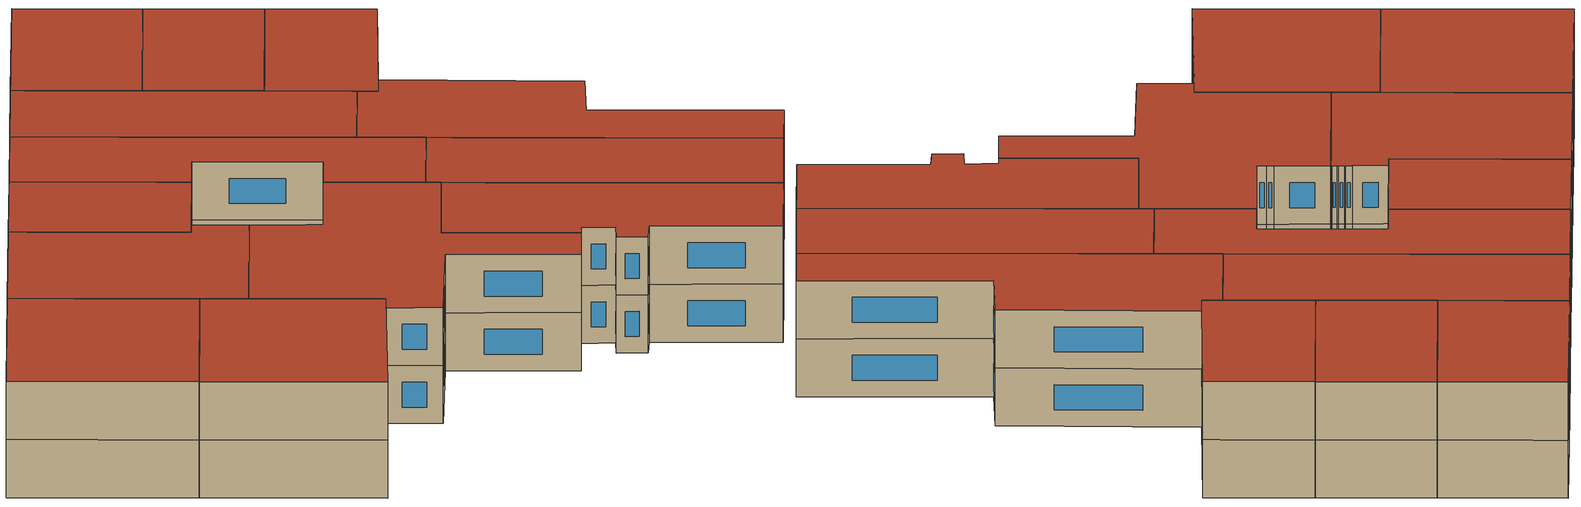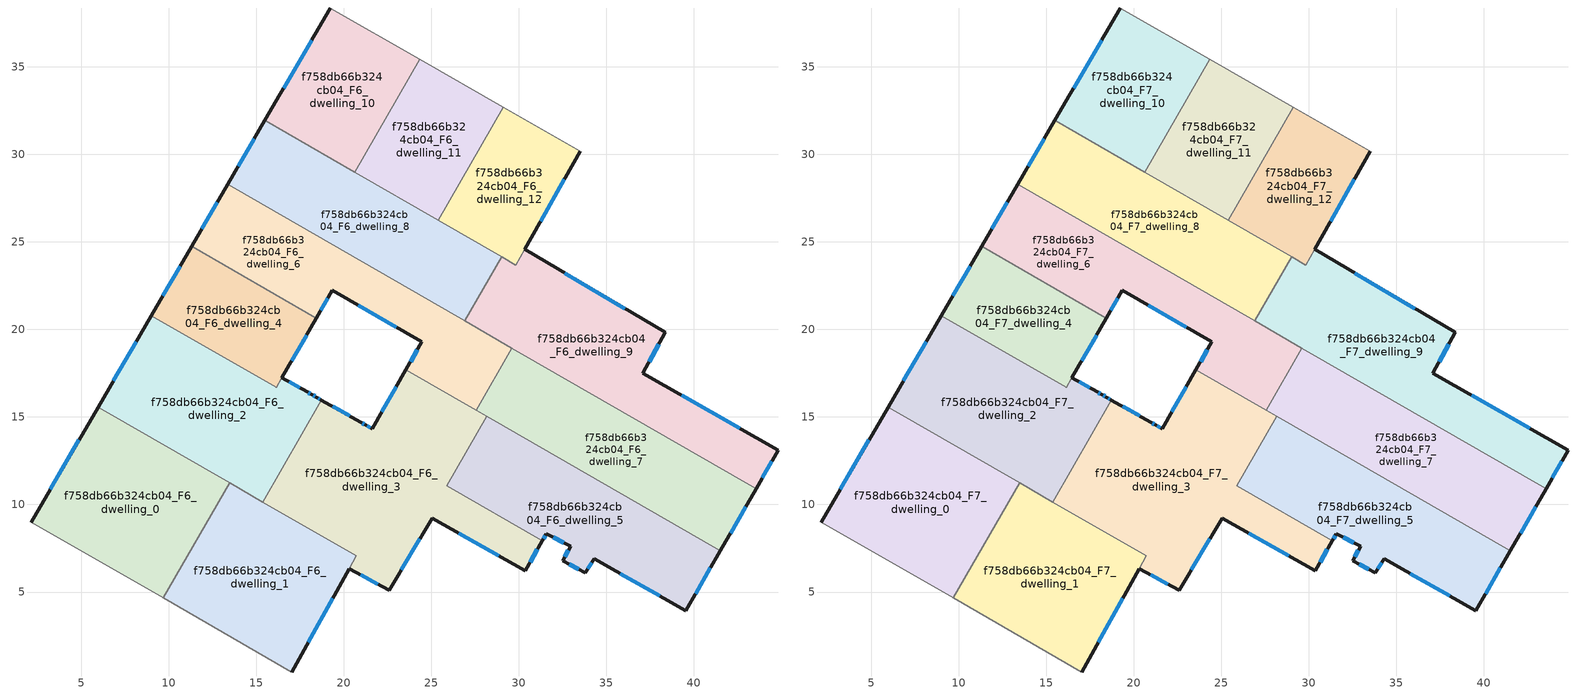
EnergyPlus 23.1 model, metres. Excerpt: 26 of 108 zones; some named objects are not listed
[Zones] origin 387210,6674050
f758db66b324cb04_F6_dwelling_0
 floor to f758db66b324cb04_F5_dwelling_0 (EU_floor_Construction): 13.46,11.24 9.67,4.66 2.13,9 5.95,15.56 z18
 wall outside (EU_wall_Construction): 5.95,15.56 2.13,9 z18:21
 wall adiabatic (EU_wall_Construction): 2.13,9 9.67,4.66 z18:21
 wall to f758db66b324cb04_F6_dwelling_1 (EU_wall_Construction): 9.67,4.66 13.46,11.24 z18:21
 wall to f758db66b324cb04_F6_dwelling_2 (EU_wall_Construction): 13.46,11.24 5.95,15.56 z18:21
 window (EU_Window_Construction): 4.86,13.69 3.22,10.87 z18.86:20.14
f758db66b324cb04_F6_dwelling_1
 floor to f758db66b324cb04_F5_dwelling_1 (EU_floor_Construction): 20.71,7.06 17.03,0.43 9.67,4.66 13.46,11.24 z18
 wall outside (EU_wall_Construction): 17.03,0.43 20.31,6.34 z18:21
 wall adiabatic (EU_wall_Construction): 9.67,4.66 17.03,0.43 z18:21
 wall to f758db66b324cb04_F6_dwelling_3 (EU_wall_Construction): 20.31,6.34 20.71,7.06 15.36,10.14 z18:21
 wall to f758db66b324cb04_F6_dwelling_2 (EU_wall_Construction): 15.36,10.14 13.46,11.24 z18:21
 window (EU_Window_Construction): 17.96,2.12 19.37,4.65 z18.86:20.14
f758db66b324cb04_F6_dwelling_10
 floor to f758db66b324cb04_F5_dwelling_10 (EU_floor_Construction): 24.34,35.43 20.62,28.98 15.49,31.94 19.23,38.37 z18
 wall outside (EU_wall_Construction): 19.23,38.37 15.49,31.94 z18:21
 wall to f758db66b324cb04_F6_dwelling_11 (EU_wall_Construction): 20.62,28.98 24.34,35.43 z18:21
 wall adiabatic (EU_wall_Construction): 24.34,35.43 19.23,38.37 z18:21
 wall to f758db66b324cb04_F6_dwelling_8 (EU_wall_Construction): 15.49,31.94 20.62,28.98 z18:21
 window (EU_Window_Construction): 18.16,36.53 16.56,33.78 z18.86:20.14
f758db66b324cb04_F6_dwelling_11
 floor to f758db66b324cb04_F5_dwelling_11 (EU_floor_Construction): 29.11,32.69 25.4,26.24 20.62,28.98 24.34,35.43 z18
 wall adiabatic (EU_wall_Construction): 29.11,32.69 24.34,35.43 z18:21
 wall to f758db66b324cb04_F6_dwelling_12 (EU_wall_Construction): 25.4,26.24 29.11,32.69 z18:21
 wall to f758db66b324cb04_F6_dwelling_8 (EU_wall_Construction): 20.62,28.98 25.4,26.24 z18:21
f758db66b324cb04_F6_dwelling_12
 floor to f758db66b324cb04_F5_dwelling_12 (EU_floor_Construction): 33.49,30.17 30.33,24.57 29.83,23.68 25.4,26.24 29.11,32.69 z18
 wall outside (EU_wall_Construction): 30.34,24.58 33.49,30.17 z18:21
 wall adiabatic (EU_wall_Construction): 33.49,30.17 29.11,32.69 z18:21
 wall to f758db66b324cb04_F6_dwelling_9 (EU_wall_Construction): 29.01,24.15 29.83,23.68 30.33,24.57 z18:21
 wall to f758db66b324cb04_F6_dwelling_8 (EU_wall_Construction): 25.4,26.23 29.01,24.15 z18:21
 window (EU_Window_Construction): 31.24,26.18 32.59,28.57 z18.86:20.14
f758db66b324cb04_F6_dwelling_2
 floor to f758db66b324cb04_F5_dwelling_2 (EU_floor_Construction): 16.46,17.24 17.89,16.43 18.15,16.29 18.16,16.28 18.19,16.27 18.42,16.14 18.49,16.09 18.68,15.99 18.72,15.96 15.36,10.14 5.95,15.56 9,20.8 16.14,16.68 z18
 wall outside (EU_wall_Construction): 18.72,15.96 18.68,15.99 18.49,16.09 18.42,16.14 18.19,16.27 18.16,16.28 18.15,16.29 17.89,16.43 16.46,17.24 / 9,20.8 5.95,15.56 z18:21
 wall to f758db66b324cb04_F6_dwelling_3 (EU_wall_Construction): 15.36,10.14 18.72,15.96 z18:21
 wall to f758db66b324cb04_F6_dwelling_4 (EU_wall_Construction): 16.13,16.69 9,20.8 / 16.46,17.24 16.14,16.68 z18:21
 window (EU_Window_Construction): 18.07,16.33 17.96,16.39 / 18.35,16.17 18.25,16.23 / 18.62,16.02 18.54,16.06 / 8.13,19.3 6.82,17.06 / 17.48,16.66 16.87,17.01 z18.86:20.14
f758db66b324cb04_F6_dwelling_3
 floor to f758db66b324cb04_F5_dwelling_3 (EU_floor_Construction): 28.16,15.03 25.88,11.07 31.34,7.92 30.36,6.2 25.04,9.22 22.58,5.1 20.31,6.34 20.71,7.06 15.36,10.14 18.72,15.96 20.97,14.7 21.23,14.55 21.62,14.33 23.55,17.69 z18
 wall outside (EU_wall_Construction): 23.55,17.69 21.62,14.33 21.23,14.55 20.97,14.7 18.72,15.96 / 20.31,6.34 22.58,5.1 25.04,9.22 30.36,6.2 31.34,7.92 z18:21
 wall to f758db66b324cb04_F6_dwelling_5 (EU_wall_Construction): 31.34,7.92 25.88,11.07 28.16,15.03 z18:21
 wall to f758db66b324cb04_F6_dwelling_6 (EU_wall_Construction): 27.55,15.39 23.55,17.69 z18:21
 wall to f758db66b324cb04_F6_dwelling_7 (EU_wall_Construction): 28.16,15.03 27.55,15.39 z18:21
 window (EU_Window_Construction): 20.33,15.06 19.36,15.6 / 21.16,14.59 21.05,14.66 / 21.51,14.39 21.34,14.49 / 23,16.73 22.17,15.29 / 30.64,6.69 31.06,7.43 / 26.56,8.36 28.84,7.06 / 23.28,6.27 24.34,8.04 / 20.96,5.99 21.93,5.45 z18.86:20.14
f758db66b324cb04_F6_dwelling_4
 floor to f758db66b324cb04_F5_dwelling_4 (EU_floor_Construction): 18.43,20.64 16.13,16.69 9,20.8 11.3,24.75 z18
 wall outside (EU_wall_Construction): 11.3,24.75 9,20.8 / 16.46,17.24 18.43,20.64 z18:21
 wall to f758db66b324cb04_F6_dwelling_6 (EU_wall_Construction): 18.43,20.64 11.3,24.75 z18:21
 window (EU_Window_Construction): 10.64,23.62 9.66,21.93 / 17.02,18.21 17.86,19.67 z18.86:20.14
f758db66b324cb04_F6_dwelling_5
 floor to f758db66b324cb04_F5_dwelling_5 (EU_floor_Construction): 41.51,7.35 39.54,3.94 34.3,6.9 33.78,6.11 32.5,6.79 32.95,7.61 31.57,8.33 31.34,7.92 25.88,11.07 28.16,15.03 z18
 wall outside (EU_wall_Construction): 31.34,7.92 31.57,8.33 32.95,7.61 32.5,6.79 33.78,6.11 34.3,6.9 39.54,3.94 41.51,7.35 z18:21
 wall to f758db66b324cb04_F6_dwelling_7 (EU_wall_Construction): 41.51,7.35 28.16,15.03 z18:21
 window (EU_Window_Construction): 31.97,8.12 32.56,7.82 / 31.41,8.04 31.51,8.21 / 40.1,4.91 40.94,6.37 / 35.8,6.05 38.04,4.78 / 33.93,6.33 34.15,6.67 / 32.87,6.6 33.42,6.3 / 32.82,7.38 32.63,7.03 z18.86:20.14
f758db66b324cb04_F6_dwelling_6
 floor to f758db66b324cb04_F5_dwelling_6 (EU_floor_Construction): 29.6,18.94 27.55,15.39 23.55,17.69 24.46,19.29 19.34,22.23 18.43,20.64 11.3,24.75 13.36,28.29 z18
 wall outside (EU_wall_Construction): 18.43,20.64 19.34,22.23 24.46,19.29 23.55,17.69 / 13.36,28.29 11.3,24.75 z18:21
 wall to f758db66b324cb04_F6_dwelling_7 (EU_wall_Construction): 27.55,15.39 29.6,18.94 z18:21
 wall to f758db66b324cb04_F6_dwelling_8 (EU_wall_Construction): 26.9,20.49 13.36,28.29 z18:21
 wall to f758db66b324cb04_F6_dwelling_9 (EU_wall_Construction): 29.6,18.94 26.9,20.49 z18:21
 window (EU_Window_Construction): 18.69,21.1 19.08,21.78 / 12.77,27.28 11.89,25.76 / 24.2,18.83 23.81,18.15 / 20.81,21.39 23,20.13 z18.86:20.14
f758db66b324cb04_F6_dwelling_7
 floor to f758db66b324cb04_F5_dwelling_7 (EU_floor_Construction): 43.55,10.9 41.51,7.35 27.55,15.39 29.6,18.94 z18
 wall outside (EU_wall_Construction): 41.51,7.35 43.55,10.9 z18:21
 wall to f758db66b324cb04_F6_dwelling_9 (EU_wall_Construction): 43.55,10.9 29.6,18.94 z18:21
 window (EU_Window_Construction): 42.09,8.36 42.97,9.88 z18.86:20.14
f758db66b324cb04_F6_dwelling_8
 floor to f758db66b324cb04_F5_dwelling_8 (EU_floor_Construction): 29.01,24.15 26.9,20.49 13.36,28.29 15.49,31.94 z18
 wall outside (EU_wall_Construction): 15.49,31.94 13.36,28.29 z18:21
 wall to f758db66b324cb04_F6_dwelling_9 (EU_wall_Construction): 26.9,20.49 29.01,24.15 z18:21
 window (EU_Window_Construction): 14.88,30.9 13.97,29.33 z18.86:20.14
f758db66b324cb04_F6_dwelling_9
 floor to f758db66b324cb04_F5_dwelling_9 (EU_floor_Construction): 38.35,19.84 37.09,17.49 44.82,13.11 43.55,10.9 26.9,20.49 29.01,24.15 29.83,23.68 30.33,24.57 z18
 wall outside (EU_wall_Construction): 43.55,10.9 44.82,13.11 37.09,17.49 38.35,19.84 30.33,24.57 z18:21
 window (EU_Window_Construction): 36.06,21.19 32.62,23.22 / 37.45,18.16 37.99,19.17 / 42.61,14.36 39.3,16.24 / 43.92,11.53 44.46,12.47 z18.86:20.14
f758db66b324cb04_F7_dwelling_0
 floor to f758db66b324cb04_F6_dwelling_0 (EU_floor_Construction): 13.46,11.24 9.67,4.66 2.13,9 5.95,15.56 z21
 wall outside (EU_wall_Construction): 5.95,15.56 2.13,9 z21:24
 wall adiabatic (EU_wall_Construction): 2.13,9 9.67,4.66 z21:24
 wall to f758db66b324cb04_F7_dwelling_1 (EU_wall_Construction): 9.67,4.66 13.46,11.24 z21:24
 wall to f758db66b324cb04_F7_dwelling_2 (EU_wall_Construction): 13.46,11.24 5.95,15.56 z21:24
 window (EU_Window_Construction): 4.86,13.69 3.22,10.87 z21.86:23.14
 roof outside (EU_roof_Construction): 9.67,4.66 13.46,11.24 5.95,15.56 2.13,9 z24
f758db66b324cb04_F7_dwelling_1
 floor to f758db66b324cb04_F6_dwelling_1 (EU_floor_Construction): 20.71,7.06 17.03,0.43 9.67,4.66 13.46,11.24 z21
 wall outside (EU_wall_Construction): 17.03,0.43 20.31,6.34 z21:24
 wall adiabatic (EU_wall_Construction): 9.67,4.66 17.03,0.43 z21:24
 wall to f758db66b324cb04_F7_dwelling_3 (EU_wall_Construction): 20.31,6.34 20.71,7.06 15.36,10.14 z21:24
 wall to f758db66b324cb04_F7_dwelling_2 (EU_wall_Construction): 15.36,10.14 13.46,11.24 z21:24
 window (EU_Window_Construction): 17.96,2.12 19.37,4.65 z21.86:23.14
 roof outside (EU_roof_Construction): 17.03,0.43 20.71,7.06 13.46,11.24 9.67,4.66 z24
f758db66b324cb04_F7_dwelling_10
 floor to f758db66b324cb04_F6_dwelling_10 (EU_floor_Construction): 24.34,35.43 20.62,28.98 15.49,31.94 19.23,38.37 z21
 wall outside (EU_wall_Construction): 19.23,38.37 15.49,31.94 z21:24
 wall to f758db66b324cb04_F7_dwelling_11 (EU_wall_Construction): 20.62,28.98 24.34,35.43 z21:24
 wall adiabatic (EU_wall_Construction): 24.34,35.43 19.23,38.37 z21:24
 wall to f758db66b324cb04_F7_dwelling_8 (EU_wall_Construction): 15.49,31.94 20.62,28.98 z21:24
 window (EU_Window_Construction): 18.16,36.53 16.56,33.78 z21.86:23.14
 roof outside (EU_roof_Construction): 20.62,28.98 24.34,35.43 19.23,38.37 15.49,31.94 z24
f758db66b324cb04_F7_dwelling_11
 floor to f758db66b324cb04_F6_dwelling_11 (EU_floor_Construction): 29.11,32.69 25.4,26.24 20.62,28.98 24.34,35.43 z21
 wall adiabatic (EU_wall_Construction): 29.11,32.69 24.34,35.43 z21:24
 wall to f758db66b324cb04_F7_dwelling_12 (EU_wall_Construction): 25.4,26.24 29.11,32.69 z21:24
 wall to f758db66b324cb04_F7_dwelling_8 (EU_wall_Construction): 20.62,28.98 25.4,26.24 z21:24
 roof outside (EU_roof_Construction): 25.4,26.24 29.11,32.69 24.34,35.43 20.62,28.98 z24
f758db66b324cb04_F7_dwelling_12
 floor to f758db66b324cb04_F6_dwelling_12 (EU_floor_Construction): 33.49,30.17 30.33,24.57 29.83,23.68 25.4,26.24 29.11,32.69 z21
 wall outside (EU_wall_Construction): 30.34,24.58 33.49,30.17 z21:24
 wall adiabatic (EU_wall_Construction): 33.49,30.17 29.11,32.69 z21:24
 wall to f758db66b324cb04_F7_dwelling_9 (EU_wall_Construction): 29.01,24.15 29.83,23.68 30.33,24.57 z21:24
 wall to f758db66b324cb04_F7_dwelling_8 (EU_wall_Construction): 25.4,26.23 29.01,24.15 z21:24
 window (EU_Window_Construction): 31.24,26.18 32.59,28.57 z21.86:23.14
 roof outside (EU_roof_Construction): 30.33,24.57 33.49,30.17 29.11,32.69 25.4,26.24 29.83,23.68 z24
f758db66b324cb04_F7_dwelling_2
 floor to f758db66b324cb04_F6_dwelling_2 (EU_floor_Construction): 16.46,17.24 17.89,16.43 18.15,16.29 18.16,16.28 18.19,16.27 18.42,16.14 18.49,16.09 18.68,15.99 18.72,15.96 15.36,10.14 5.95,15.56 9,20.8 16.14,16.68 z21
 wall outside (EU_wall_Construction): 18.72,15.96 18.68,15.99 18.49,16.09 18.42,16.14 18.19,16.27 18.16,16.28 18.15,16.29 17.89,16.43 16.46,17.24 / 9,20.8 5.95,15.56 z21:24
 wall to f758db66b324cb04_F7_dwelling_3 (EU_wall_Construction): 15.36,10.14 18.72,15.96 z21:24
 wall to f758db66b324cb04_F7_dwelling_4 (EU_wall_Construction): 16.13,16.69 9,20.8 / 16.46,17.24 16.14,16.68 z21:24
 window (EU_Window_Construction): 18.07,16.33 17.96,16.39 / 18.35,16.17 18.25,16.23 / 18.62,16.02 18.54,16.06 / 8.13,19.3 6.82,17.06 / 17.48,16.66 16.87,17.01 z21.86:23.14
 roof outside (EU_roof_Construction): 15.36,10.14 18.72,15.96 18.68,15.99 18.49,16.09 18.42,16.14 18.19,16.27 18.16,16.28 18.15,16.29 17.89,16.43 16.46,17.24 16.14,16.68 9,20.8 5.95,15.56 z24
f758db66b324cb04_F7_dwelling_3
 floor to f758db66b324cb04_F6_dwelling_3 (EU_floor_Construction): 28.16,15.03 25.88,11.07 31.34,7.92 30.36,6.2 25.04,9.22 22.58,5.1 20.31,6.34 20.71,7.06 15.36,10.14 18.72,15.96 20.97,14.7 21.23,14.55 21.62,14.33 23.55,17.69 z21
 wall outside (EU_wall_Construction): 23.55,17.69 21.62,14.33 21.23,14.55 20.97,14.7 18.72,15.96 / 20.31,6.34 22.58,5.1 25.04,9.22 30.36,6.2 31.34,7.92 z21:24
 wall to f758db66b324cb04_F7_dwelling_5 (EU_wall_Construction): 31.34,7.92 25.88,11.07 28.16,15.03 z21:24
 wall to f758db66b324cb04_F7_dwelling_6 (EU_wall_Construction): 27.55,15.39 23.55,17.69 z21:24
 wall to f758db66b324cb04_F7_dwelling_7 (EU_wall_Construction): 28.16,15.03 27.55,15.39 z21:24
 window (EU_Window_Construction): 20.33,15.06 19.36,15.6 / 21.16,14.59 21.05,14.66 / 21.51,14.39 21.34,14.49 / 23,16.73 22.17,15.29 / 30.64,6.69 31.06,7.43 / 26.56,8.36 28.84,7.06 / 23.28,6.27 24.34,8.04 / 20.96,5.99 21.93,5.45 z21.86:23.14
 roof outside (EU_roof_Construction): 30.36,6.2 31.34,7.92 25.88,11.07 28.16,15.03 23.55,17.69 21.62,14.33 21.23,14.55 20.97,14.7 18.72,15.96 15.36,10.14 20.71,7.06 20.31,6.34 22.58,5.1 25.04,9.22 z24
f758db66b324cb04_F7_dwelling_4
 floor to f758db66b324cb04_F6_dwelling_4 (EU_floor_Construction): 18.43,20.64 16.13,16.69 9,20.8 11.3,24.75 z21
 wall outside (EU_wall_Construction): 11.3,24.75 9,20.8 / 16.46,17.24 18.43,20.64 z21:24
 wall to f758db66b324cb04_F7_dwelling_6 (EU_wall_Construction): 18.43,20.64 11.3,24.75 z21:24
 window (EU_Window_Construction): 10.64,23.62 9.66,21.93 / 17.02,18.21 17.86,19.67 z21.86:23.14
 roof outside (EU_roof_Construction): 16.13,16.69 18.43,20.64 11.3,24.75 9,20.8 z24
f758db66b324cb04_F7_dwelling_5
 floor to f758db66b324cb04_F6_dwelling_5 (EU_floor_Construction): 41.51,7.35 39.54,3.94 34.3,6.9 33.78,6.11 32.5,6.79 32.95,7.61 31.57,8.33 31.34,7.92 25.88,11.07 28.16,15.03 z21
 wall outside (EU_wall_Construction): 31.34,7.92 31.57,8.33 32.95,7.61 32.5,6.79 33.78,6.11 34.3,6.9 39.54,3.94 41.51,7.35 z21:24
 wall to f758db66b324cb04_F7_dwelling_7 (EU_wall_Construction): 41.51,7.35 28.16,15.03 z21:24
 window (EU_Window_Construction): 31.97,8.12 32.56,7.82 / 31.41,8.04 31.51,8.21 / 40.1,4.91 40.94,6.37 / 35.8,6.05 38.04,4.78 / 33.93,6.33 34.15,6.67 / 32.87,6.6 33.42,6.3 / 32.82,7.38 32.63,7.03 z21.86:23.14
 roof outside (EU_roof_Construction): 39.54,3.94 41.51,7.35 28.16,15.03 25.88,11.07 31.34,7.92 31.57,8.33 32.95,7.61 32.5,6.79 33.78,6.11 34.3,6.9 z24
f758db66b324cb04_F7_dwelling_6
 floor to f758db66b324cb04_F6_dwelling_6 (EU_floor_Construction): 29.6,18.94 27.55,15.39 23.55,17.69 24.46,19.29 19.34,22.23 18.43,20.64 11.3,24.75 13.36,28.29 z21
 wall outside (EU_wall_Construction): 18.43,20.64 19.34,22.23 24.46,19.29 23.55,17.69 / 13.36,28.29 11.3,24.75 z21:24
 wall to f758db66b324cb04_F7_dwelling_7 (EU_wall_Construction): 27.55,15.39 29.6,18.94 z21:24
 wall to f758db66b324cb04_F7_dwelling_8 (EU_wall_Construction): 26.9,20.49 13.36,28.29 z21:24
 wall to f758db66b324cb04_F7_dwelling_9 (EU_wall_Construction): 29.6,18.94 26.9,20.49 z21:24
 window (EU_Window_Construction): 18.69,21.1 19.08,21.78 / 12.77,27.28 11.89,25.76 / 24.2,18.83 23.81,18.15 / 20.81,21.39 23,20.13 z21.86:23.14
 roof outside (EU_roof_Construction): 27.55,15.39 29.6,18.94 13.36,28.29 11.3,24.75 18.43,20.64 19.34,22.23 24.46,19.29 23.55,17.69 z24
f758db66b324cb04_F7_dwelling_7
 floor to f758db66b324cb04_F6_dwelling_7 (EU_floor_Construction): 43.55,10.9 41.51,7.35 27.55,15.39 29.6,18.94 z21
 wall outside (EU_wall_Construction): 41.51,7.35 43.55,10.9 z21:24
 wall to f758db66b324cb04_F7_dwelling_9 (EU_wall_Construction): 43.55,10.9 29.6,18.94 z21:24
 window (EU_Window_Construction): 42.09,8.36 42.97,9.88 z21.86:23.14
 roof outside (EU_roof_Construction): 41.51,7.35 43.55,10.9 29.6,18.94 27.55,15.39 z24
f758db66b324cb04_F7_dwelling_8
 floor to f758db66b324cb04_F6_dwelling_8 (EU_floor_Construction): 29.01,24.15 26.9,20.49 13.36,28.29 15.49,31.94 z21
 wall outside (EU_wall_Construction): 15.49,31.94 13.36,28.29 z21:24
 wall to f758db66b324cb04_F7_dwelling_9 (EU_wall_Construction): 26.9,20.49 29.01,24.15 z21:24
 window (EU_Window_Construction): 14.88,30.9 13.97,29.33 z21.86:23.14
 roof outside (EU_roof_Construction): 26.9,20.49 29.01,24.15 15.49,31.94 13.36,28.29 z24
f758db66b324cb04_F7_dwelling_9
 floor to f758db66b324cb04_F6_dwelling_9 (EU_floor_Construction): 38.35,19.84 37.09,17.49 44.82,13.11 43.55,10.9 26.9,20.49 29.01,24.15 29.83,23.68 30.33,24.57 z21
 wall outside (EU_wall_Construction): 43.55,10.9 44.82,13.11 37.09,17.49 38.35,19.84 30.33,24.57 z21:24
 window (EU_Window_Construction): 36.06,21.19 32.62,23.22 / 37.45,18.16 37.99,19.17 / 42.61,14.36 39.3,16.24 / 43.92,11.53 44.46,12.47 z21.86:23.14
 roof outside (EU_roof_Construction): 43.55,10.9 44.82,13.11 37.09,17.49 38.35,19.84 30.33,24.57 29.83,23.68 29.01,24.15 26.9,20.49 z24
[Building]
EU S2 Campaign: North Axis=0; Terrain=City; Solar Distribution=FullExterior
[Site:Location]
Helsinki-Vantaa.AP: Latitude=60.317; Longitude=24.963; Time Zone=2; Elevation=54.6
[SizingPeriod:WeatherFileDays]
AnnualSizingPeriod: Begin Month=1; Begin Day of Month=1; End Month=12; End Day of Month=31; Day of Week for Start Day=Monday; Use Weather File Daylight Saving Period=No; Use Weather File Rain and Snow Indicators=No
[MATERIAL]
EU_InternalMass_Material: Roughness=MediumRough; Thickness=0.1; Conductivity=1; Density=1800; Specific Heat=900; Thermal Absorptance=0.9; Solar Absorptance=0.7; Visible Absorptance=0.7
[MATERIAL:NOMASS] Roughness=MediumRough; Thermal Absorptance=0.9; Solar Absorptance=0.7; Visible Absorptance=0.7
Name | Thermal Resistance
EU_wall_NoMass | 1.10183
EU_roof_NoMass; EU_floor_NoMass | 1.70606
[WINDOWMATERIAL:SIMPLEGLAZINGSYSTEM]
EU_Window_SimpleGlazing: UFactor=3.11035; Solar Heat Gain Coefficient=0.8; Visible Transmittance=0.8
[CONSTRUCTION]
EU_wall_Construction: EU_wall_NoMass
EU_roof_Construction: EU_roof_NoMass
EU_floor_Construction: EU_floor_NoMass
EU_Window_Construction: EU_Window_SimpleGlazing
EU_InternalMass_Construction: EU_InternalMass_Material
[ZONE] Type=1; Multiplier=1; Ceiling Height=autocalculate; Floor Area=autocalculate; Part of Total Floor Area=Yes
Name | Volume
f758db66b324cb04_F6_dwelling_0; f758db66b324cb04_F7_dwelling_0 | 197.904
f758db66b324cb04_F6_dwelling_1; f758db66b324cb04_F7_dwelling_1 | 191.702
f758db66b324cb04_F6_dwelling_10; f758db66b324cb04_F7_dwelling_10 | 131.93
f758db66b324cb04_F6_dwelling_11; f758db66b324cb04_F7_dwelling_11 | 123
f758db66b324cb04_F6_dwelling_12; f758db66b324cb04_F7_dwelling_12 | 113.638
f758db66b324cb04_F6_dwelling_2; f758db66b324cb04_F7_dwelling_2 | 202.151
f758db66b324cb04_F6_dwelling_3; f758db66b324cb04_F7_dwelling_3 | 283.129
f758db66b324cb04_F6_dwelling_4; f758db66b324cb04_F7_dwelling_4 | 112.935
f758db66b324cb04_F6_dwelling_5; f758db66b324cb04_F7_dwelling_5 | 199.551
f758db66b324cb04_F6_dwelling_6; f758db66b324cb04_F7_dwelling_6 | 197.902
f758db66b324cb04_F6_dwelling_7; f758db66b324cb04_F7_dwelling_7 | 197.915
f758db66b324cb04_F6_dwelling_8; f758db66b324cb04_F7_dwelling_8 | 197.905
f758db66b324cb04_F6_dwelling_9; f758db66b324cb04_F7_dwelling_9 | 225.14
[INTERNALMASS] Construction=EU_InternalMass_Construction
Name | Zone or ZoneList | Surface Area
f758db66b324cb04_F6_dwelling_0_EU_InternalMass | f758db66b324cb04_F6_dwelling_0 | 65.968
f758db66b324cb04_F6_dwelling_1_EU_InternalMass | f758db66b324cb04_F6_dwelling_1 | 63.9003
f758db66b324cb04_F6_dwelling_2_EU_InternalMass | f758db66b324cb04_F6_dwelling_2 | 67.3828
f758db66b324cb04_F6_dwelling_3_EU_InternalMass | f758db66b324cb04_F6_dwelling_3 | 94.3796
f758db66b324cb04_F6_dwelling_4_EU_InternalMass | f758db66b324cb04_F6_dwelling_4 | 37.6555
f758db66b324cb04_F6_dwelling_5_EU_InternalMass | f758db66b324cb04_F6_dwelling_5 | 66.5179
f758db66b324cb04_F6_dwelling_6_EU_InternalMass | f758db66b324cb04_F6_dwelling_6 | 65.9674
f758db66b324cb04_F6_dwelling_7_EU_InternalMass | f758db66b324cb04_F6_dwelling_7 | 65.9716
f758db66b324cb04_F6_dwelling_8_EU_InternalMass | f758db66b324cb04_F6_dwelling_8 | 65.9682
f758db66b324cb04_F6_dwelling_9_EU_InternalMass | f758db66b324cb04_F6_dwelling_9 | 75.047
f758db66b324cb04_F6_dwelling_10_EU_InternalMass | f758db66b324cb04_F6_dwelling_10 | 43.9767
f758db66b324cb04_F6_dwelling_11_EU_InternalMass | f758db66b324cb04_F6_dwelling_11 | 41.0026
f758db66b324cb04_F6_dwelling_12_EU_InternalMass | f758db66b324cb04_F6_dwelling_12 | 37.8789
f758db66b324cb04_F7_dwelling_0_EU_InternalMass | f758db66b324cb04_F7_dwelling_0 | 65.968
f758db66b324cb04_F7_dwelling_1_EU_InternalMass | f758db66b324cb04_F7_dwelling_1 | 63.9003
f758db66b324cb04_F7_dwelling_2_EU_InternalMass | f758db66b324cb04_F7_dwelling_2 | 67.3828
f758db66b324cb04_F7_dwelling_3_EU_InternalMass | f758db66b324cb04_F7_dwelling_3 | 94.3796
f758db66b324cb04_F7_dwelling_4_EU_InternalMass | f758db66b324cb04_F7_dwelling_4 | 37.6555
f758db66b324cb04_F7_dwelling_5_EU_InternalMass | f758db66b324cb04_F7_dwelling_5 | 66.5179
f758db66b324cb04_F7_dwelling_6_EU_InternalMass | f758db66b324cb04_F7_dwelling_6 | 65.9674
f758db66b324cb04_F7_dwelling_7_EU_InternalMass | f758db66b324cb04_F7_dwelling_7 | 65.9716
f758db66b324cb04_F7_dwelling_8_EU_InternalMass | f758db66b324cb04_F7_dwelling_8 | 65.9682
f758db66b324cb04_F7_dwelling_9_EU_InternalMass | f758db66b324cb04_F7_dwelling_9 | 75.047
f758db66b324cb04_F7_dwelling_10_EU_InternalMass | f758db66b324cb04_F7_dwelling_10 | 43.9767
f758db66b324cb04_F7_dwelling_11_EU_InternalMass | f758db66b324cb04_F7_dwelling_11 | 41.0026
f758db66b324cb04_F7_dwelling_12_EU_InternalMass | f758db66b324cb04_F7_dwelling_12 | 37.8789
[OTHEREQUIPMENT] Fuel Type=Electricity; Design Level Calculation Method=Watts/Area; Power per Zone Floor Area=1; Fraction Latent=0; Fraction Radiant=0; Fraction Lost=0; Carbon Dioxide Generation Rate=0; EndUse Subcategory=EU_Step8_InternalGains
Name | Zone or ZoneList or Space or SpaceList | Schedule
EU_Step8_InternalGain_f758db66b324cb04_F6_dwelling_0_f000 | f758db66b324cb04_F6_dwelling_0 | EU_Step8_GainSchedule_f758db66b324cb04_F6_dwelling_0_f000
EU_Step8_InternalGain_f758db66b324cb04_F6_dwelling_1_f000 | f758db66b324cb04_F6_dwelling_1 | EU_Step8_GainSchedule_f758db66b324cb04_F6_dwelling_1_f000
EU_Step8_InternalGain_f758db66b324cb04_F6_dwelling_2_f000 | f758db66b324cb04_F6_dwelling_2 | EU_Step8_GainSchedule_f758db66b324cb04_F6_dwelling_2_f000
EU_Step8_InternalGain_f758db66b324cb04_F6_dwelling_3_f000 | f758db66b324cb04_F6_dwelling_3 | EU_Step8_GainSchedule_f758db66b324cb04_F6_dwelling_3_f000
EU_Step8_InternalGain_f758db66b324cb04_F6_dwelling_4_f000 | f758db66b324cb04_F6_dwelling_4 | EU_Step8_GainSchedule_f758db66b324cb04_F6_dwelling_4_f000
EU_Step8_InternalGain_f758db66b324cb04_F6_dwelling_5_f000 | f758db66b324cb04_F6_dwelling_5 | EU_Step8_GainSchedule_f758db66b324cb04_F6_dwelling_5_f000
EU_Step8_InternalGain_f758db66b324cb04_F6_dwelling_6_f000 | f758db66b324cb04_F6_dwelling_6 | EU_Step8_GainSchedule_f758db66b324cb04_F6_dwelling_6_f000
EU_Step8_InternalGain_f758db66b324cb04_F6_dwelling_7_f000 | f758db66b324cb04_F6_dwelling_7 | EU_Step8_GainSchedule_f758db66b324cb04_F6_dwelling_7_f000
EU_Step8_InternalGain_f758db66b324cb04_F6_dwelling_8_f000 | f758db66b324cb04_F6_dwelling_8 | EU_Step8_GainSchedule_f758db66b324cb04_F6_dwelling_8_f000
EU_Step8_InternalGain_f758db66b324cb04_F6_dwelling_9_f000 | f758db66b324cb04_F6_dwelling_9 | EU_Step8_GainSchedule_f758db66b324cb04_F6_dwelling_9_f000
EU_Step8_InternalGain_f758db66b324cb04_F6_dwelling_10_f000 | f758db66b324cb04_F6_dwelling_10 | EU_Step8_GainSchedule_f758db66b324cb04_F6_dwelling_10_f000
EU_Step8_InternalGain_f758db66b324cb04_F6_dwelling_11_f000 | f758db66b324cb04_F6_dwelling_11 | EU_Step8_GainSchedule_f758db66b324cb04_F6_dwelling_11_f000
EU_Step8_InternalGain_f758db66b324cb04_F6_dwelling_12_f000 | f758db66b324cb04_F6_dwelling_12 | EU_Step8_GainSchedule_f758db66b324cb04_F6_dwelling_12_f000
EU_Step8_InternalGain_f758db66b324cb04_F7_dwelling_0_f000 | f758db66b324cb04_F7_dwelling_0 | EU_Step8_GainSchedule_f758db66b324cb04_F7_dwelling_0_f000
EU_Step8_InternalGain_f758db66b324cb04_F7_dwelling_1_f000 | f758db66b324cb04_F7_dwelling_1 | EU_Step8_GainSchedule_f758db66b324cb04_F7_dwelling_1_f000
EU_Step8_InternalGain_f758db66b324cb04_F7_dwelling_2_f000 | f758db66b324cb04_F7_dwelling_2 | EU_Step8_GainSchedule_f758db66b324cb04_F7_dwelling_2_f000
EU_Step8_InternalGain_f758db66b324cb04_F7_dwelling_3_f000 | f758db66b324cb04_F7_dwelling_3 | EU_Step8_GainSchedule_f758db66b324cb04_F7_dwelling_3_f000
EU_Step8_InternalGain_f758db66b324cb04_F7_dwelling_4_f000 | f758db66b324cb04_F7_dwelling_4 | EU_Step8_GainSchedule_f758db66b324cb04_F7_dwelling_4_f000
EU_Step8_InternalGain_f758db66b324cb04_F7_dwelling_5_f000 | f758db66b324cb04_F7_dwelling_5 | EU_Step8_GainSchedule_f758db66b324cb04_F7_dwelling_5_f000
EU_Step8_InternalGain_f758db66b324cb04_F7_dwelling_6_f000 | f758db66b324cb04_F7_dwelling_6 | EU_Step8_GainSchedule_f758db66b324cb04_F7_dwelling_6_f000
EU_Step8_InternalGain_f758db66b324cb04_F7_dwelling_7_f000 | f758db66b324cb04_F7_dwelling_7 | EU_Step8_GainSchedule_f758db66b324cb04_F7_dwelling_7_f000
EU_Step8_InternalGain_f758db66b324cb04_F7_dwelling_8_f000 | f758db66b324cb04_F7_dwelling_8 | EU_Step8_GainSchedule_f758db66b324cb04_F7_dwelling_8_f000
EU_Step8_InternalGain_f758db66b324cb04_F7_dwelling_9_f000 | f758db66b324cb04_F7_dwelling_9 | EU_Step8_GainSchedule_f758db66b324cb04_F7_dwelling_9_f000
EU_Step8_InternalGain_f758db66b324cb04_F7_dwelling_10_f000 | f758db66b324cb04_F7_dwelling_10 | EU_Step8_GainSchedule_f758db66b324cb04_F7_dwelling_10_f000
EU_Step8_InternalGain_f758db66b324cb04_F7_dwelling_11_f000 | f758db66b324cb04_F7_dwelling_11 | EU_Step8_GainSchedule_f758db66b324cb04_F7_dwelling_11_f000
EU_Step8_InternalGain_f758db66b324cb04_F7_dwelling_12_f000 | f758db66b324cb04_F7_dwelling_12 | EU_Step8_GainSchedule_f758db66b324cb04_F7_dwelling_12_f000
[ZONEVENTILATION:DESIGNFLOWRATE] Schedule=EU_AlwaysOn; Design Flow Rate Calculation Method=AirChanges/Hour; Air Changes per Hour=0.756316; Ventilation Type=Natural; Fan Pressure Rise=0; Fan Total Efficiency=1; Constant Term Coefficient=1; Temperature Term Coefficient=0; Velocity Term Coefficient=0; Velocity Squared Term Coefficient=0; Minimum Indoor Temperature=-100; Maximum Indoor Temperature=100; Delta Temperature=-100; Minimum Outdoor Temperature=-100; Maximum Outdoor Temperature=100; Maximum Wind Speed=40
Name | Zone or ZoneList or Space or SpaceList
EU_ConstantAir_f758db66b324cb04_F6_dwelling_0 | f758db66b324cb04_F6_dwelling_0
EU_ConstantAir_f758db66b324cb04_F6_dwelling_1 | f758db66b324cb04_F6_dwelling_1
EU_ConstantAir_f758db66b324cb04_F6_dwelling_2 | f758db66b324cb04_F6_dwelling_2
EU_ConstantAir_f758db66b324cb04_F6_dwelling_3 | f758db66b324cb04_F6_dwelling_3
EU_ConstantAir_f758db66b324cb04_F6_dwelling_4 | f758db66b324cb04_F6_dwelling_4
EU_ConstantAir_f758db66b324cb04_F6_dwelling_5 | f758db66b324cb04_F6_dwelling_5
EU_ConstantAir_f758db66b324cb04_F6_dwelling_6 | f758db66b324cb04_F6_dwelling_6
EU_ConstantAir_f758db66b324cb04_F6_dwelling_7 | f758db66b324cb04_F6_dwelling_7
EU_ConstantAir_f758db66b324cb04_F6_dwelling_8 | f758db66b324cb04_F6_dwelling_8
EU_ConstantAir_f758db66b324cb04_F6_dwelling_9 | f758db66b324cb04_F6_dwelling_9
EU_ConstantAir_f758db66b324cb04_F6_dwelling_10 | f758db66b324cb04_F6_dwelling_10
EU_ConstantAir_f758db66b324cb04_F6_dwelling_11 | f758db66b324cb04_F6_dwelling_11
EU_ConstantAir_f758db66b324cb04_F6_dwelling_12 | f758db66b324cb04_F6_dwelling_12
EU_ConstantAir_f758db66b324cb04_F7_dwelling_0 | f758db66b324cb04_F7_dwelling_0
EU_ConstantAir_f758db66b324cb04_F7_dwelling_1 | f758db66b324cb04_F7_dwelling_1
EU_ConstantAir_f758db66b324cb04_F7_dwelling_2 | f758db66b324cb04_F7_dwelling_2
EU_ConstantAir_f758db66b324cb04_F7_dwelling_3 | f758db66b324cb04_F7_dwelling_3
EU_ConstantAir_f758db66b324cb04_F7_dwelling_4 | f758db66b324cb04_F7_dwelling_4
EU_ConstantAir_f758db66b324cb04_F7_dwelling_5 | f758db66b324cb04_F7_dwelling_5
EU_ConstantAir_f758db66b324cb04_F7_dwelling_6 | f758db66b324cb04_F7_dwelling_6
EU_ConstantAir_f758db66b324cb04_F7_dwelling_7 | f758db66b324cb04_F7_dwelling_7
EU_ConstantAir_f758db66b324cb04_F7_dwelling_8 | f758db66b324cb04_F7_dwelling_8
EU_ConstantAir_f758db66b324cb04_F7_dwelling_9 | f758db66b324cb04_F7_dwelling_9
EU_ConstantAir_f758db66b324cb04_F7_dwelling_10 | f758db66b324cb04_F7_dwelling_10
EU_ConstantAir_f758db66b324cb04_F7_dwelling_11 | f758db66b324cb04_F7_dwelling_11
EU_ConstantAir_f758db66b324cb04_F7_dwelling_12 | f758db66b324cb04_F7_dwelling_12
[HVACTEMPLATE:ZONE:IDEALLOADSAIRSYSTEM] System Availability Schedule=EU_AlwaysOn; Maximum Heating Supply Air Temperature=50; Minimum Cooling Supply Air Temperature=13; Maximum Heating Supply Air Humidity Ratio=0.0156; Minimum Cooling Supply Air Humidity Ratio=0.0077; Heating Limit=NoLimit; Cooling Limit=NoLimit; Heating Availability Schedule=EU_AlwaysOn; Cooling Availability Schedule=EU_CoolingOff; Dehumidification Control Type=ConstantSensibleHeatRatio; Cooling Sensible Heat Ratio=0.7; Dehumidification Setpoint=60; Humidification Control Type=None; Humidification Setpoint=30; Outdoor Air Method=None; Outdoor Air Flow Rate per Person=0.00944; Outdoor Air Flow Rate per Zone Floor Area=0; Outdoor Air Flow Rate per Zone=0; Demand Controlled Ventilation Type=None; Outdoor Air Economizer Type=NoEconomizer; Heat Recovery Type=None; Sensible Heat Recovery Effectiveness=0.7; Latent Heat Recovery Effectiveness=0.65
Name | Template Thermostat
f758db66b324cb04_F6_dwelling_0 | EU_HeatOnly_f758db66b324cb04_F6_dwelling_0
f758db66b324cb04_F6_dwelling_1 | EU_HeatOnly_f758db66b324cb04_F6_dwelling_1
f758db66b324cb04_F6_dwelling_2 | EU_HeatOnly_f758db66b324cb04_F6_dwelling_2
f758db66b324cb04_F6_dwelling_3 | EU_HeatOnly_f758db66b324cb04_F6_dwelling_3
f758db66b324cb04_F6_dwelling_4 | EU_HeatOnly_f758db66b324cb04_F6_dwelling_4
f758db66b324cb04_F6_dwelling_5 | EU_HeatOnly_f758db66b324cb04_F6_dwelling_5
f758db66b324cb04_F6_dwelling_6 | EU_HeatOnly_f758db66b324cb04_F6_dwelling_6
f758db66b324cb04_F6_dwelling_7 | EU_HeatOnly_f758db66b324cb04_F6_dwelling_7
f758db66b324cb04_F6_dwelling_8 | EU_HeatOnly_f758db66b324cb04_F6_dwelling_8
f758db66b324cb04_F6_dwelling_9 | EU_HeatOnly_f758db66b324cb04_F6_dwelling_9
f758db66b324cb04_F6_dwelling_10 | EU_HeatOnly_f758db66b324cb04_F6_dwelling_10
f758db66b324cb04_F6_dwelling_11 | EU_HeatOnly_f758db66b324cb04_F6_dwelling_11
f758db66b324cb04_F6_dwelling_12 | EU_HeatOnly_f758db66b324cb04_F6_dwelling_12
f758db66b324cb04_F7_dwelling_0 | EU_HeatOnly_f758db66b324cb04_F7_dwelling_0
f758db66b324cb04_F7_dwelling_1 | EU_HeatOnly_f758db66b324cb04_F7_dwelling_1
f758db66b324cb04_F7_dwelling_2 | EU_HeatOnly_f758db66b324cb04_F7_dwelling_2
f758db66b324cb04_F7_dwelling_3 | EU_HeatOnly_f758db66b324cb04_F7_dwelling_3
f758db66b324cb04_F7_dwelling_4 | EU_HeatOnly_f758db66b324cb04_F7_dwelling_4
f758db66b324cb04_F7_dwelling_5 | EU_HeatOnly_f758db66b324cb04_F7_dwelling_5
f758db66b324cb04_F7_dwelling_6 | EU_HeatOnly_f758db66b324cb04_F7_dwelling_6
f758db66b324cb04_F7_dwelling_7 | EU_HeatOnly_f758db66b324cb04_F7_dwelling_7
f758db66b324cb04_F7_dwelling_8 | EU_HeatOnly_f758db66b324cb04_F7_dwelling_8
f758db66b324cb04_F7_dwelling_9 | EU_HeatOnly_f758db66b324cb04_F7_dwelling_9
f758db66b324cb04_F7_dwelling_10 | EU_HeatOnly_f758db66b324cb04_F7_dwelling_10
f758db66b324cb04_F7_dwelling_11 | EU_HeatOnly_f758db66b324cb04_F7_dwelling_11
f758db66b324cb04_F7_dwelling_12 | EU_HeatOnly_f758db66b324cb04_F7_dwelling_12
[SIZING:ZONE] Zone Cooling Design Supply Air Temperature Input Method=SupplyAirTemperature; Zone Cooling Design Supply Air Temperature=13; Zone Heating Design Supply Air Temperature Input Method=SupplyAirTemperature; Zone Heating Design Supply Air Temperature=50; Zone Cooling Design Supply Air Humidity Ratio=0.008; Zone Heating Design Supply Air Humidity Ratio=0.008; Cooling Design Air Flow Method=DesignDay; Cooling Design Air Flow Rate=0; Cooling Minimum Air Flow per Zone Floor Area=0.000762; Cooling Minimum Air Flow=0; Cooling Minimum Air Flow Fraction=0.2; Heating Design Air Flow Method=DesignDay; Heating Design Air Flow Rate=0; Heating Maximum Air Flow per Zone Floor Area=0.002032; Heating Maximum Air Flow=0.141576; Heating Maximum Air Flow Fraction=0.3; Account for Dedicated Outdoor Air System=No; Dedicated Outdoor Air System Control Strategy=NeutralSupplyAir; Dedicated Outdoor Air Low Setpoint Temperature for Design=autosize; Dedicated Outdoor Air High Setpoint Temperature for Design=autosize; Zone Load Sizing Method=Sensible Load Only No Latent Load; Zone Latent Cooling Design Supply Air Humidity Ratio Input Method=HumidityRatioDifference; Zone Cooling Design Supply Air Humidity Ratio Difference=0.005; Zone Latent Heating Design Supply Air Humidity Ratio Input Method=HumidityRatioDifference; Zone Humidification Design Supply Air Humidity Ratio Difference=0.005
f758db66b324cb04_F6_dwelling_0; f758db66b324cb04_F6_dwelling_1; f758db66b324cb04_F6_dwelling_2; f758db66b324cb04_F6_dwelling_3; f758db66b324cb04_F6_dwelling_4; f758db66b324cb04_F6_dwelling_5; f758db66b324cb04_F6_dwelling_6; f758db66b324cb04_F6_dwelling_7; f758db66b324cb04_F6_dwelling_8; f758db66b324cb04_F6_dwelling_9; f758db66b324cb04_F6_dwelling_10; f758db66b324cb04_F6_dwelling_11; f758db66b324cb04_F6_dwelling_12; f758db66b324cb04_F7_dwelling_0; f758db66b324cb04_F7_dwelling_1; f758db66b324cb04_F7_dwelling_2; f758db66b324cb04_F7_dwelling_3; f758db66b324cb04_F7_dwelling_4; f758db66b324cb04_F7_dwelling_5; f758db66b324cb04_F7_dwelling_6; f758db66b324cb04_F7_dwelling_7; f758db66b324cb04_F7_dwelling_8; f758db66b324cb04_F7_dwelling_9; f758db66b324cb04_F7_dwelling_10; f758db66b324cb04_F7_dwelling_11; f758db66b324cb04_F7_dwelling_12
[SCHEDULE:CONSTANT]
Name | Hourly Value
EU_AlwaysOn | 1
EU_CoolingOff | 0
[SCHEDULE:FILE] Column Number=1; Rows to Skip at Top=0; Number of Hours of Data=8760; Column Separator=Comma; Interpolate to Timestep=No; Minutes per Item=60; Adjust Schedule for Daylight Savings=Yes
Name | File
EU_Step8_GainSchedule_f758db66b324cb04_F6_dwelling_0_f000 | ../../schedules/f758db66b324cb04/f758db66b324cb04_F6_dwelling_0_f000_gain.csv
EU_Step8_GainSchedule_f758db66b324cb04_F6_dwelling_1_f000 | ../../schedules/f758db66b324cb04/f758db66b324cb04_F6_dwelling_1_f000_gain.csv
EU_Step8_GainSchedule_f758db66b324cb04_F6_dwelling_2_f000 | ../../schedules/f758db66b324cb04/f758db66b324cb04_F6_dwelling_2_f000_gain.csv
EU_Step8_GainSchedule_f758db66b324cb04_F6_dwelling_3_f000 | ../../schedules/f758db66b324cb04/f758db66b324cb04_F6_dwelling_3_f000_gain.csv
EU_Step8_GainSchedule_f758db66b324cb04_F6_dwelling_4_f000 | ../../schedules/f758db66b324cb04/f758db66b324cb04_F6_dwelling_4_f000_gain.csv
EU_Step8_GainSchedule_f758db66b324cb04_F6_dwelling_5_f000 | ../../schedules/f758db66b324cb04/f758db66b324cb04_F6_dwelling_5_f000_gain.csv
EU_Step8_GainSchedule_f758db66b324cb04_F6_dwelling_6_f000 | ../../schedules/f758db66b324cb04/f758db66b324cb04_F6_dwelling_6_f000_gain.csv
EU_Step8_GainSchedule_f758db66b324cb04_F6_dwelling_7_f000 | ../../schedules/f758db66b324cb04/f758db66b324cb04_F6_dwelling_7_f000_gain.csv
EU_Step8_GainSchedule_f758db66b324cb04_F6_dwelling_8_f000 | ../../schedules/f758db66b324cb04/f758db66b324cb04_F6_dwelling_8_f000_gain.csv
EU_Step8_GainSchedule_f758db66b324cb04_F6_dwelling_9_f000 | ../../schedules/f758db66b324cb04/f758db66b324cb04_F6_dwelling_9_f000_gain.csv
EU_Step8_GainSchedule_f758db66b324cb04_F6_dwelling_10_f000 | ../../schedules/f758db66b324cb04/f758db66b324cb04_F6_dwelling_10_f000_gain.csv
EU_Step8_GainSchedule_f758db66b324cb04_F6_dwelling_11_f000 | ../../schedules/f758db66b324cb04/f758db66b324cb04_F6_dwelling_11_f000_gain.csv
EU_Step8_GainSchedule_f758db66b324cb04_F6_dwelling_12_f000 | ../../schedules/f758db66b324cb04/f758db66b324cb04_F6_dwelling_12_f000_gain.csv
EU_Step8_GainSchedule_f758db66b324cb04_F7_dwelling_0_f000 | ../../schedules/f758db66b324cb04/f758db66b324cb04_F7_dwelling_0_f000_gain.csv
EU_Step8_GainSchedule_f758db66b324cb04_F7_dwelling_1_f000 | ../../schedules/f758db66b324cb04/f758db66b324cb04_F7_dwelling_1_f000_gain.csv
EU_Step8_GainSchedule_f758db66b324cb04_F7_dwelling_2_f000 | ../../schedules/f758db66b324cb04/f758db66b324cb04_F7_dwelling_2_f000_gain.csv
EU_Step8_GainSchedule_f758db66b324cb04_F7_dwelling_3_f000 | ../../schedules/f758db66b324cb04/f758db66b324cb04_F7_dwelling_3_f000_gain.csv
EU_Step8_GainSchedule_f758db66b324cb04_F7_dwelling_4_f000 | ../../schedules/f758db66b324cb04/f758db66b324cb04_F7_dwelling_4_f000_gain.csv
EU_Step8_GainSchedule_f758db66b324cb04_F7_dwelling_5_f000 | ../../schedules/f758db66b324cb04/f758db66b324cb04_F7_dwelling_5_f000_gain.csv
EU_Step8_GainSchedule_f758db66b324cb04_F7_dwelling_6_f000 | ../../schedules/f758db66b324cb04/f758db66b324cb04_F7_dwelling_6_f000_gain.csv
EU_Step8_GainSchedule_f758db66b324cb04_F7_dwelling_7_f000 | ../../schedules/f758db66b324cb04/f758db66b324cb04_F7_dwelling_7_f000_gain.csv
EU_Step8_GainSchedule_f758db66b324cb04_F7_dwelling_8_f000 | ../../schedules/f758db66b324cb04/f758db66b324cb04_F7_dwelling_8_f000_gain.csv
EU_Step8_GainSchedule_f758db66b324cb04_F7_dwelling_9_f000 | ../../schedules/f758db66b324cb04/f758db66b324cb04_F7_dwelling_9_f000_gain.csv
EU_Step8_GainSchedule_f758db66b324cb04_F7_dwelling_10_f000 | ../../schedules/f758db66b324cb04/f758db66b324cb04_F7_dwelling_10_f000_gain.csv
EU_Step8_GainSchedule_f758db66b324cb04_F7_dwelling_11_f000 | ../../schedules/f758db66b324cb04/f758db66b324cb04_F7_dwelling_11_f000_gain.csv
EU_Step8_GainSchedule_f758db66b324cb04_F7_dwelling_12_f000 | ../../schedules/f758db66b324cb04/f758db66b324cb04_F7_dwelling_12_f000_gain.csv
